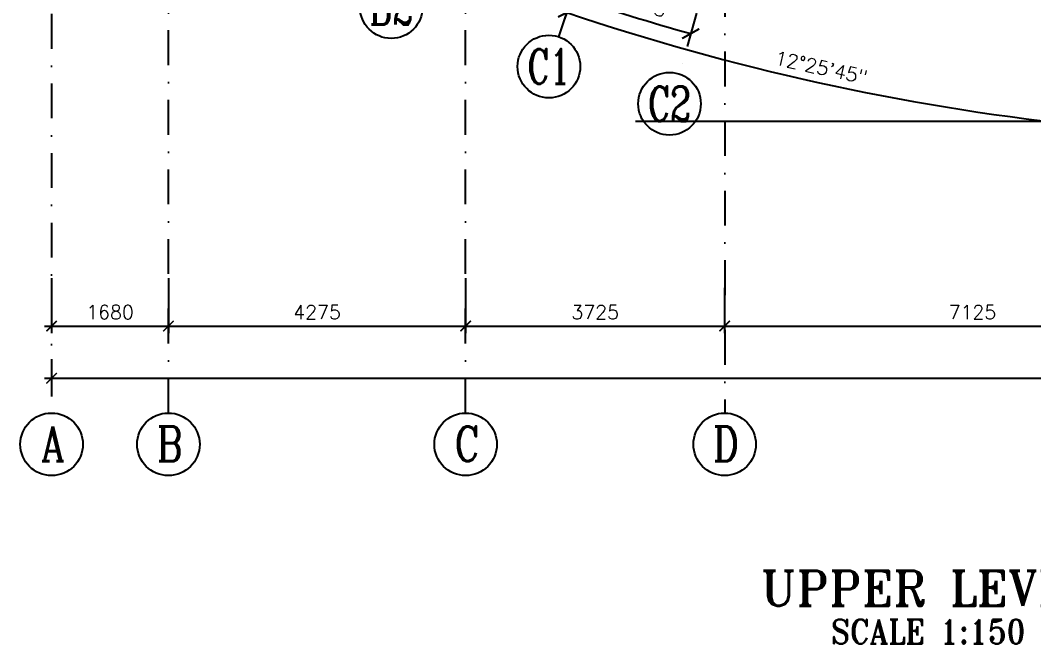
# Model space of a CAD drawing. Extents: x 2879167 to 2959690, y -882003 to -585933.
# Drawn here: x 2895326 to 2909901, y -702211 to -693250 of the extents above; entities that cross this region are included whole.
import ezdxf
from ezdxf.enums import TextEntityAlignment as Align

# ---------------------------------------------------------------- set-up
doc = ezdxf.new("R2010")
doc.units = 0
doc.header["$LTSCALE"] = 1000
doc.header["$MEASUREMENT"] = 0
doc.header["$PDMODE"] = 66
doc.linetypes.add('DASHDOT', pattern=[1, 0.5, -0.25, 0, -0.25])
doc.layers.get('0').update_dxf_attribs({"linetype": 'CONTINUOUS'})
doc.layers.get('DEFPOINTS').update_dxf_attribs({"linetype": 'CONTINUOUS'})
for name, color, linetype in [('DIM', 5, 'CONTINUOUS'), ('GRID', 6, 'DASHDOT'), ('LINE', 7, 'CONTINUOUS'), ('TEXT', 7, 'CONTINUOUS')]:
    doc.layers.add(name, color=color, linetype=linetype)
doc.styles.add('1', font='ROMANC.SHX', dxfattribs={"width": 0.65, "height": 0.5})
doc.styles.add('ROMANS', font='romans.shx')
doc.styles.get("Standard").update_dxf_attribs({"font": 'Helv.shx'})
doc.styles.add('style4', font='romant.shx')
doc.dimstyles.get("Standard").update_dxf_attribs({"dimscale": 5, "dimtxt": 1, "dimasz": 2, "dimexe": 1, "dimexo": 1, "dimgap": 1, "dimtad": 0, "dimtih": 1, "dimtoh": 1, "dimdec": 4, "dimzin": 0, "dimdsep": 46, "dimtxsty": 'ROMANS', "dimcen": 1, "dimadec": 0, "dimazin": 0, "dimtfac": 1, "dimtdec": 4, "dimtofl": 0, "dimtmove": 0, "dimatfit": 3, "dimfxl": 0, "dimtolj": 1, "dimtzin": 0, "dimarcsym": 0})
doc.dimstyles.new('STANDARD$0', dxfattribs={"dimscale": 0, "dimtxt": 8, "dimasz": 6, "dimexe": 1, "dimexo": 1, "dimgap": 3, "dimtad": 1, "dimdec": 0, "dimlfac": -1, "dimrnd": 1, "dimzin": 0, "dimdsep": 46, "dimtxsty": 'Standard', "dimcen": 0, "dimclrd": 5, "dimclre": 250, "dimadec": 0, "dimazin": 0, "dimtfac": 1, "dimtdec": 4, "dimtofl": 0, "dimtmove": 0, "dimatfit": 3, "dimfxl": 0, "dimtolj": 1, "dimtzin": 0, "dimarcsym": 0})

# ---------------------------------------------------------------- blocks, each defined once
blk = doc.blocks.new('_ARCHTICK')
at = {"color": 0, "linetype": 'ByBlock', "const_width": 0.15}
blk.add_lwpolyline([(-0.5, -0.5), (0.5, 0.5)], dxfattribs=at)
blk = doc.blocks.new('*D84')
at = {"layer": 'DEFPOINTS', "color": 0}
for p in [(2914231, -660406), (2914231, -660406), (2903496, -692226), (2905581, -693852), (2910578, -693955)]:
    blk.add_point(p, dxfattribs=at)
at = {"layer": 'DIM'}
for p, q in [((2903464, -692321), (2903155, -693235)), ((2910567, -694054), (2910481, -694849))]:
    blk.add_line(p, q, dxfattribs=at)
blk.add_arc((2914231, -660406), 34546, 251.3562, 263.7854, dxfattribs=at)
at = {"layer": 'DIM', "xscale": 200, "yscale": 200, "zscale": 200}
for p, rotation in [((2903187, -693140), 161.3562291409188), ((2910491, -694750), 353.7854095700074)]:
    blk.add_blockref('_ARCHTICK', p, dxfattribs=dict(at, rotation=rotation))
at = {"layer": 'DIM', "color": 7, "insert": (2906843, -693929), "char_height": 200, "attachment_point": 5, "rotation": 347.5708, "style": 'ROMANS'}
blk.add_mtext('\\A1;12°25\'45"', dxfattribs=at)
blk = doc.blocks.new('*D89')
at = {"layer": 'DEFPOINTS', "color": 0}
for p in [(2895776, -698021), (2932687, -698021), (2932687, -698395)]:
    blk.add_point(p, dxfattribs=at)
at = {"layer": 'DIM', "color": 0}
for p, q in [((2895776, -698121), (2895776, -698495)), ((2932687, -698121), (2932687, -698495)), ((2895676, -698395), (2932787, -698395))]:
    blk.add_line(p, q, dxfattribs=at)
at = {"layer": 'DIM', "color": 0, "xscale": 150, "yscale": 150, "zscale": 150, "rotation": 180}
blk.add_blockref('_ARCHTICK', (2895776, -698395), dxfattribs=at)
at = {"layer": 'DIM', "color": 0, "xscale": 150, "yscale": 150, "zscale": 150}
blk.add_blockref('_ARCHTICK', (2932687, -698395), dxfattribs=at)
at = {"layer": 'DIM', "color": 7, "insert": (2913639, -698195), "char_height": 200, "attachment_point": 5, "style": 'ROMANS'}
blk.add_mtext('\\A1;36910', dxfattribs=at)
blk = doc.blocks.new('*D90')
at = {"layer": 'DEFPOINTS', "color": 0}
for p in [(2895776, -696858), (2897456, -696858), (2897456, -697645)]:
    blk.add_point(p, dxfattribs=at)
at = {"layer": 'DIM', "color": 0}
for p, q in [((2895776, -696958), (2895776, -697745)), ((2897456, -696958), (2897456, -697745)), ((2895676, -697645), (2897556, -697645))]:
    blk.add_line(p, q, dxfattribs=at)
at = {"layer": 'DIM', "color": 0, "xscale": 150, "yscale": 150, "zscale": 150, "rotation": 180}
blk.add_blockref('_ARCHTICK', (2895776, -697645), dxfattribs=at)
at = {"layer": 'DIM', "color": 0, "xscale": 150, "yscale": 150, "zscale": 150}
blk.add_blockref('_ARCHTICK', (2897456, -697645), dxfattribs=at)
at = {"layer": 'DIM', "color": 7, "insert": (2896616, -697445), "char_height": 200, "attachment_point": 5, "style": 'ROMANS'}
blk.add_mtext('\\A1;1680', dxfattribs=at)
blk = doc.blocks.new('*D91')
at = {"layer": 'DEFPOINTS', "color": 0}
for p in [(2897456, -696858), (2901731, -696858), (2901731, -697645)]:
    blk.add_point(p, dxfattribs=at)
at = {"layer": 'DIM', "color": 0}
for p, q in [((2897456, -696958), (2897456, -697745)), ((2901731, -696958), (2901731, -697745)), ((2897356, -697645), (2901831, -697645))]:
    blk.add_line(p, q, dxfattribs=at)
at = {"layer": 'DIM', "color": 0, "xscale": 150, "yscale": 150, "zscale": 150, "rotation": 180}
blk.add_blockref('_ARCHTICK', (2897456, -697645), dxfattribs=at)
at = {"layer": 'DIM', "color": 0, "xscale": 150, "yscale": 150, "zscale": 150}
blk.add_blockref('_ARCHTICK', (2901731, -697645), dxfattribs=at)
at = {"layer": 'DIM', "color": 7, "insert": (2899594, -697445), "char_height": 200, "attachment_point": 5, "style": 'ROMANS'}
blk.add_mtext('\\A1;4275', dxfattribs=at)
blk = doc.blocks.new('*D96')
at = {"layer": 'DEFPOINTS', "color": 0}
for p in [(2901731, -696995), (2905456, -696995), (2905456, -697645)]:
    blk.add_point(p, dxfattribs=at)
at = {"layer": 'DIM', "color": 0}
for p, q in [((2901731, -697095), (2901731, -697745)), ((2905456, -697095), (2905456, -697745)), ((2901631, -697645), (2905556, -697645))]:
    blk.add_line(p, q, dxfattribs=at)
at = {"layer": 'DIM', "color": 0, "xscale": 150, "yscale": 150, "zscale": 150, "rotation": 180}
blk.add_blockref('_ARCHTICK', (2901731, -697645), dxfattribs=at)
at = {"layer": 'DIM', "color": 0, "xscale": 150, "yscale": 150, "zscale": 150}
blk.add_blockref('_ARCHTICK', (2905456, -697645), dxfattribs=at)
at = {"layer": 'DIM', "color": 7, "insert": (2903594, -697445), "char_height": 200, "attachment_point": 5, "style": 'ROMANS'}
blk.add_mtext('\\A1;3725', dxfattribs=at)
blk = doc.blocks.new('*D97')
at = {"layer": 'DEFPOINTS', "color": 0}
for p in [(2905456, -696995), (2912581, -696995), (2912581, -697645)]:
    blk.add_point(p, dxfattribs=at)
at = {"layer": 'DIM', "color": 0}
for p, q in [((2905456, -697095), (2905456, -697745)), ((2912581, -697095), (2912581, -697745)), ((2905356, -697645), (2912681, -697645))]:
    blk.add_line(p, q, dxfattribs=at)
at = {"layer": 'DIM', "color": 0, "xscale": 150, "yscale": 150, "zscale": 150, "rotation": 180}
blk.add_blockref('_ARCHTICK', (2905456, -697645), dxfattribs=at)
at = {"layer": 'DIM', "color": 0, "xscale": 150, "yscale": 150, "zscale": 150}
blk.add_blockref('_ARCHTICK', (2912581, -697645), dxfattribs=at)
at = {"layer": 'DIM', "color": 7, "insert": (2909019, -697445), "char_height": 200, "attachment_point": 5, "style": 'ROMANS'}
blk.add_mtext('\\A1;7125', dxfattribs=at)
blk = doc.blocks.new('*D124')
at = {"layer": 'DEFPOINTS', "color": 0}
for p in [(2914231, -660406), (2914231, -660406), (2901771, -692374), (2900803, -692634), (2903074, -693475)]:
    blk.add_point(p, dxfattribs=at)
at = {"layer": 'DIM'}
blk.add_arc((2914231, -660406), 34310, 247.3801, 251.3562, dxfattribs=at)
at = {"layer": 'DIM', "xscale": 200, "yscale": 200, "zscale": 200}
for p, rotation in [((2901035, -692077), 157.3801448760723), ((2903263, -692916), 341.3562392169153)]:
    blk.add_blockref('_ARCHTICK', p, dxfattribs=dict(at, rotation=rotation))
at = {"layer": 'DIM', "color": 7, "insert": (2902219, -692311), "char_height": 200, "attachment_point": 5, "rotation": 339.3682, "style": 'ROMANS'}
blk.add_mtext('\\A1;3°58\'34"', dxfattribs=at)
blk = doc.blocks.new('*D125')
at = {"layer": 'DEFPOINTS', "color": 0}
for p in [(2914231, -660406), (2914231, -660406), (2903828, -693101), (2903070, -693487), (2904805, -694023)]:
    blk.add_point(p, dxfattribs=at)
at = {"layer": 'DIM'}
blk.add_arc((2914231, -660406), 34310, 251.3562, 254.3361, dxfattribs=at)
at = {"layer": 'DIM', "xscale": 200, "yscale": 200, "zscale": 200}
for p, rotation in [((2903263, -692916), 161.3562293810233), ((2904968, -693442), 344.3361454312285)]:
    blk.add_blockref('_ARCHTICK', p, dxfattribs=dict(at, rotation=rotation))
at = {"layer": 'DIM', "color": 7, "insert": (2904176, -692981), "char_height": 200, "attachment_point": 5, "rotation": 342.8462, "style": 'ROMANS'}
blk.add_mtext('\\A1;2°58\'48"', dxfattribs=at)

msp = doc.modelspace()

# ---------------------------------------------------------------- linework, layer by layer
at = {"layer": 'GRID'}
for p, q in [((2903070, -693487.5), (2914231.1, -660406.5)), ((2914231.1, -660406.5), (2904804.8, -694022.9)), ((2895775.7, -687158.1), (2895775.7, -698894.7)), ((2897456.1, -698894.7), (2897456.1, -688244.4)), ((2901731.1, -698894.7), (2901731.1, -690406.5)), ((2905456.3, -691699.5), (2905456.3, -698894.7))]:
    msp.add_line(p, q, dxfattribs=at)
at = {"layer": 'GRID', "color": 7, "linetype": 'Continuous'}
for centre in [(2900661.1, -693060.9), (2902928.1, -693914.5), (2904662.9, -694449.9), (2895775.7, -699344.7), (2897456.1, -699344.7), (2901731.1, -699344.7), (2905456.3, -699344.7)]:
    msp.add_circle(centre, 450, dxfattribs=at)
at = {"layer": 'LINE', "color": 7}
msp.add_line((2919990, -694704.5), (2904174.7, -694704.5), dxfattribs=at)

# ---------------------------------------------------------------- texts
at = {"layer": 'GRID', "color": 3, "style": '1'}
for s, width, p in [('B2', 0.7, (2900661.1, -693060.9)), ('C1', 0.7, (2902928.1, -693914.5)), ('C2', 0.7, (2904662.9, -694449.9)), ('A', 0.8, (2895795.2, -699337.8)), ('B', 0.8, (2897475.6, -699337.8)), ('C', 0.8, (2901750.6, -699337.8)), ('D', 0.8, (2905475.8, -699337.8))]:
    msp.add_text(s, height=500, dxfattribs=dict(at, width=width)).set_placement(p, align=Align.MIDDLE_CENTER)
at = {"layer": 'TEXT', "color": 2, "style": 'style4'}
msp.add_text('UPPER LEVEL', height=500, rotation=360, dxfattribs=at).set_placement((2908384.1, -701414.4), align=Align.MIDDLE_CENTER)
at = {"layer": 'TEXT', "color": 7, "style": 'style4', "width": 0.9}
msp.add_text('SCALE 1:150', height=350, rotation=360, dxfattribs=at).set_placement((2908384.1, -702036), align=Align.MIDDLE_CENTER)

# ---------------------------------------------------------------- dimensions: what is measured, and where the dimension line sits
at = {"layer": 'DIM'}
for base, line1, line2, picture, middle in [((2901771.1, -692373.7), ((2914231.1, -660406.5), (2900803, -692633.9)), ((2903074.1, -693475.1), (2914231.1, -660406.5)), '*D124', (2902218.9, -692310.6)), ((2905581, -693852.3), ((2910577.9, -693955), (2914231.1, -660406.5)), ((2903495.6, -692226), (2914231.1, -660406.5)), '*D84', (2906842.7, -693929.2)), ((2903828.1, -693101), ((2914231.1, -660406.5), (2904804.8, -694022.9)), ((2903070, -693487.5), (2914231.1, -660406.5)), '*D125', (2904176.5, -692980.6))]:
    dim = msp.add_angular_dim_2l(base=base, line1=line1, line2=line2, dimstyle='Standard', override={"dimscale": 100, "dimtxt": 2, "dimtad": 1, "dimtih": 0, "dimtoh": 0, "dimdec": 0, "dimblk1": 'ARCHTICK', "dimblk2": 'ARCHTICK', "dimsah": 1, "dimcen": 0, "dimdle": 1, "dimclrd": 256, "dimclre": 256, "dimclrt": 7, "dimaunit": 1, "dimadec": 3, "dimtdec": 0, "dimtmove": 2, "dimldrblk": 'ARCHTICK', "dimlwd": 65535, "dimlwe": 65535}, dxfattribs=at)
    dim.commit()
    dim.dimension.update_dxf_attribs({"geometry": picture, "text_midpoint": middle})
for base, p1, p2, picture, middle in [((2897456.1, -697644.7), (2895775.7, -696857.7), (2897456.1, -696857.7), '*D90', (2896615.9, -697444.7)), ((2901731.1, -697644.7), (2897456.1, -696857.7), (2901731.1, -696857.7), '*D91', (2899593.6, -697444.7)), ((2905456.3, -697644.7), (2901731.1, -696994.7), (2905456.3, -696994.7), '*D96', (2903593.7, -697444.7)), ((2912581.1, -697644.7), (2905456.3, -696994.7), (2912581.1, -696994.7), '*D97', (2909018.7, -697444.7))]:
    dim = msp.add_linear_dim(base=base, p1=p1, p2=p2, dimstyle='STANDARD$0', override={"dimscale": 100, "dimtxt": 2, "dimasz": 1.5, "dimgap": 1, "dimlfac": 1, "dimrnd": 0, "dimtxsty": 'ROMANS', "dimblk1": 'ARCHTICK', "dimblk2": 'ARCHTICK', "dimsah": 1, "dimdle": 1, "dimclrd": 0, "dimclre": 0, "dimclrt": 7, "dimtdec": 0, "dimtmove": 2}, dxfattribs=at)
    dim.commit()
    dim.dimension.update_dxf_attribs({"geometry": picture, "text_midpoint": middle})
dim = msp.add_linear_dim(base=(2932686.5, -698394.7), p1=(2895775.7, -698020.6), p2=(2932686.5, -698020.6), text='36910', dimstyle='STANDARD$0', override={"dimscale": 100, "dimtxt": 2, "dimasz": 1.5, "dimgap": 1, "dimlfac": 1, "dimrnd": 0, "dimtxsty": 'ROMANS', "dimblk1": 'ARCHTICK', "dimblk2": 'ARCHTICK', "dimsah": 1, "dimdle": 1, "dimclrd": 0, "dimclre": 0, "dimclrt": 7, "dimtdec": 0, "dimtmove": 2}, dxfattribs=at)
dim.commit()
dim.dimension.update_dxf_attribs({"geometry": '*D89', "text_midpoint": (2913638.5, -698194.7), "dimtype": 160})

doc.saveas('drawing.dxf')
